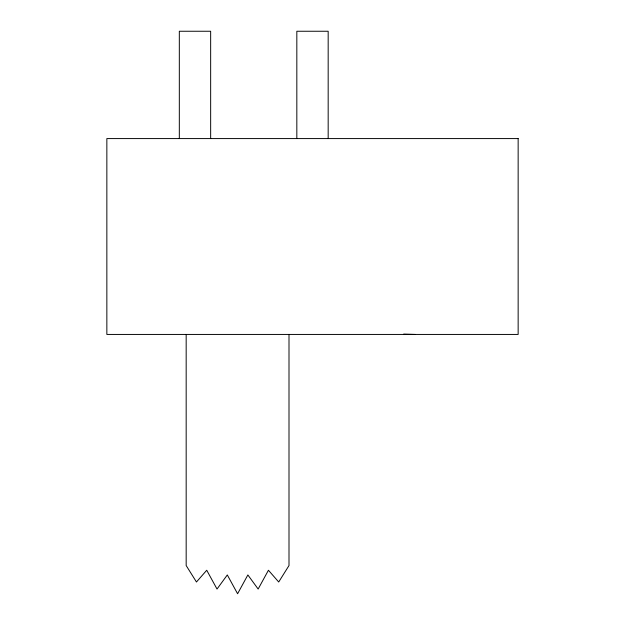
<?xml version="1.0" encoding="UTF-8"?>
<svg xmlns="http://www.w3.org/2000/svg" width="625" height="625" viewBox="0 0 625 625"><rect width="100%" height="100%" fill="white"/><g stroke="black" fill="none" stroke-linecap="round" stroke-linejoin="round"><path stroke-width="0.94" d="M403.664 334.078L415.328 334.438M328.172 138.578L328.172 31.25L296.828 31.25L296.828 138.578M289 334.398L289 565.547L278.711 582L268.43 570.25L258.148 589.047L247.867 574.945L237.586 593.75L227.305 574.945L217.023 589.047L206.734 570.25L196.453 582L186.172 565.547L186.172 334.422M210.656 138.578L210.656 31.25L179.32 31.25L179.32 138.578M518.148 138.578L106.852 138.578L106.852 334.438L518.148 334.438L518.148 138.578"/></g></svg>
